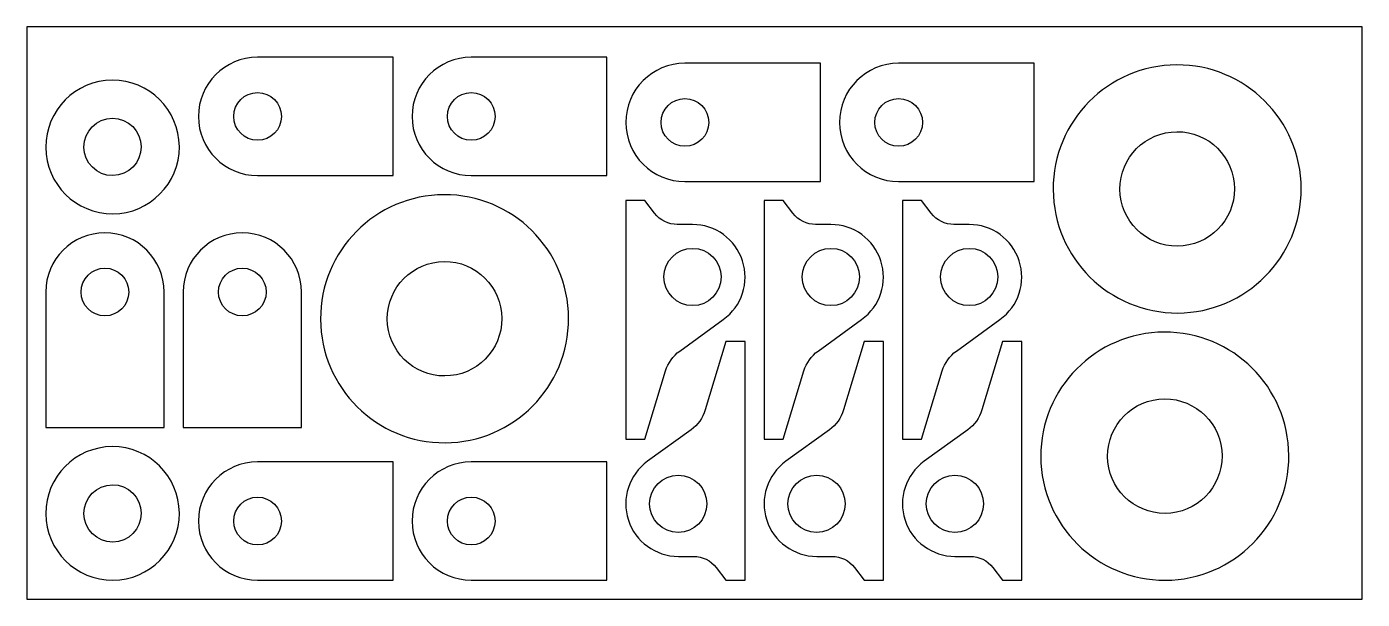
# Model space of a CAD drawing. Header units: metres. Extents: x 0 to 700, y 0 to 300.
import ezdxf

# ---------------------------------------------------------------- set-up
doc = ezdxf.new("R2010")
doc.units = ezdxf.units.M

msp = doc.modelspace()

# ---------------------------------------------------------------- linework, layer by layer
msp.add_lwpolyline([(0, 0), (700, 0), (700, 300), (0, 300)], close=True)
for points in [[(121, 222), (192, 222), (192, 284), (121, 284, 1)], [(233, 222), (304, 222), (304, 284), (233, 284, 1)], [(345, 218.87), (416, 218.87), (416, 280.87), (345, 280.87, 1)], [(457, 218.87), (528, 218.87), (528, 280.87), (457, 280.87, 1)], [(602.72, 280, 1), (603.28, 150, 1)], [(44.85, 272, 1), (45.15, 202, 1)], [(108.5, 253, -1), (133.5, 253, -1)], [(220.5, 253, -1), (245.5, 253, -1)], [(332.5, 249.87, -1), (357.5, 249.87, -1)], [(444.5, 249.87, -1), (469.5, 249.87, -1)], [(44.93, 252, -1), (45.07, 222, -1)], [(602.87, 245, -1), (603.13, 185, -1)], [(218.72, 212, 1), (219.28, 82, 1)], [(314, 208.87), (314, 83.87), (324, 83.87), (334.86, 119.68, -0.164028), (342.28, 130.08), (365.11, 146.59, 0.727842), (348.97, 196.37), (341, 196.37, -0.232886), (329.11, 202.23), (324, 208.87)], [(386.5, 208.87), (386.5, 83.87), (396.5, 83.87), (407.36, 119.68, -0.164028), (414.78, 130.08), (437.61, 146.59, 0.727842), (421.47, 196.37), (413.5, 196.37, -0.232886), (401.61, 202.23), (396.5, 208.87)], [(459, 208.87), (459, 83.87), (469, 83.87), (479.86, 119.68, -0.164028), (487.28, 130.08), (510.11, 146.59, 0.727842), (493.97, 196.37), (486, 196.37, -0.232886), (474.11, 202.23), (469, 208.87)], [(10, 161), (10, 90), (72, 90), (72, 161, 1)], [(82, 161), (82, 90), (144, 90), (144, 161, 1)], [(349, 183.87, -1), (349, 153.87, -1)], [(421.5, 183.87, -1), (421.5, 153.87, -1)], [(494, 183.87, -1), (494, 153.87, -1)], [(218.87, 177, -1), (219.13, 117, -1)], [(41, 173.5, -1), (41, 148.5, -1)], [(113, 173.5, -1), (113, 148.5, -1)], [(376.5, 10), (376.5, 135), (366.5, 135), (355.64, 99.19, -0.164028), (348.22, 88.79), (325.39, 72.29, 0.727842), (341.53, 22.5), (349.5, 22.5, -0.232886), (361.39, 16.64), (366.5, 10)], [(449, 10), (449, 135), (439, 135), (428.14, 99.19, -0.164028), (420.72, 88.79), (397.89, 72.29, 0.727842), (414.03, 22.5), (422, 22.5, -0.232886), (433.89, 16.64), (439, 10)], [(521.5, 10), (521.5, 135), (511.5, 135), (500.64, 99.19, -0.164028), (493.22, 88.79), (470.39, 72.29, 0.727842), (486.53, 22.5), (494.5, 22.5, -0.232886), (506.39, 16.64), (511.5, 10)], [(596.21, 140, 1), (596.78, 10, 1)], [(596.37, 105, -1), (596.63, 45, -1)], [(44.85, 80, 1), (45.15, 10, 1)], [(121, 10), (192, 10), (192, 72), (121, 72, 1)], [(233, 10), (304, 10), (304, 72), (233, 72, 1)], [(341.5, 35, -1), (341.5, 65, -1)], [(414, 35, -1), (414, 65, -1)], [(486.5, 35, -1), (486.5, 65, -1)], [(44.93, 60, -1), (45.07, 30, -1)], [(108.5, 41, -1), (133.5, 41, -1)], [(220.5, 41, -1), (245.5, 41, -1)]]:
    msp.add_lwpolyline(points, format="xyb", close=True)

doc.saveas('drawing.dxf')
